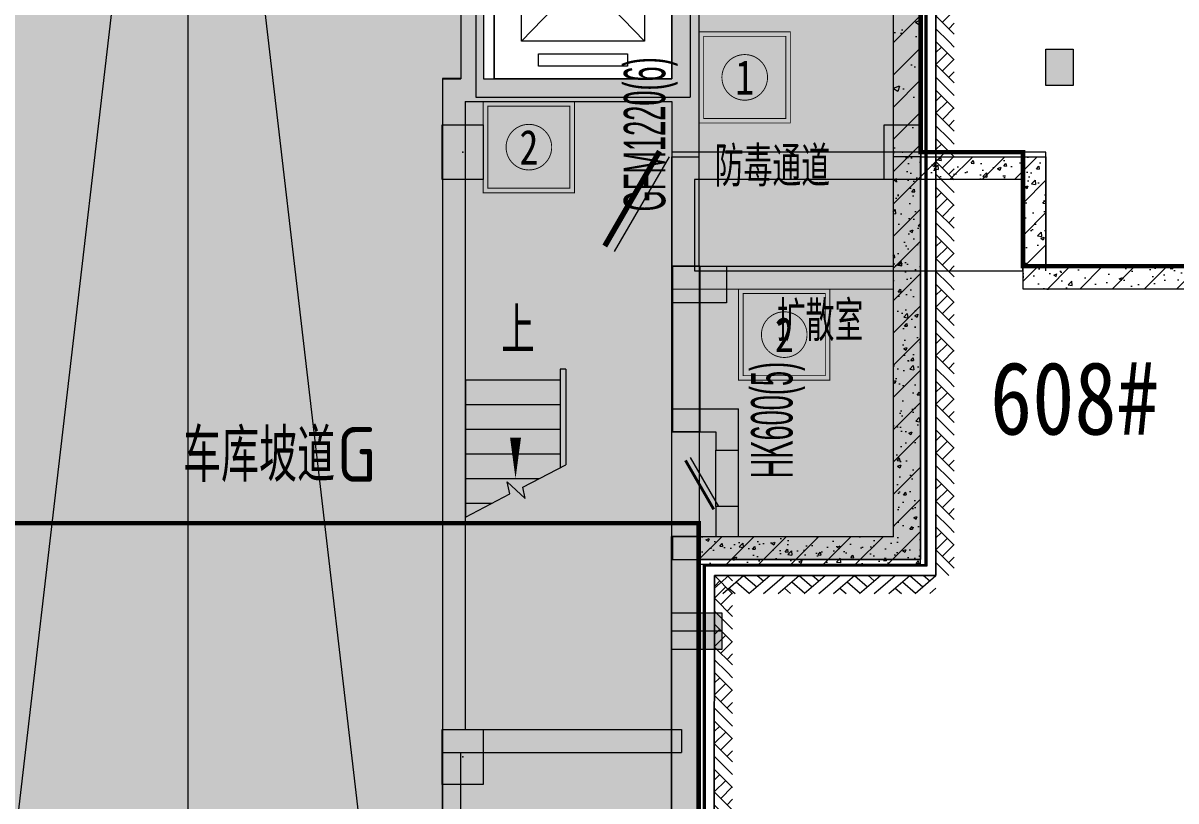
# Model space of a CAD drawing. Extents: x -264757 to 86229, y 4049843 to 4347093.
# Drawn here: x -31994 to -19357, y 4159546 to 4168074 of the extents above; entities that cross this region are included whole.
import ezdxf
from ezdxf.enums import TextEntityAlignment as Align

# ---------------------------------------------------------------- set-up
doc = ezdxf.new("R2010")
doc.units = 0
doc.header["$LTSCALE"] = 1000
doc.header["$MEASUREMENT"] = 0
doc.linetypes.add('DASH', pattern=[0.35, 0.25, -0.1])
for name, color, linetype in [('AX-01DK-PB01$0$AX-01DK-PB01$0$PUB_TEXT', 8, 'Continuous'), ('AX-01DK-PB01$0$AX-03CK-02-PB01$0$AX-03CK-02-PB01$0$PUB_HATCH', 8, 'Continuous'), ('AX-01DK-PB01$0$AX-03CK-02-PB01$0$AX-03CK-02-PB01$0$人防$0$人防$0$A-WIND-IDEN', 8, 'Continuous')]:
    doc.layers.add(name, color=color, linetype=linetype)
doc.layers.add('无关图层', color=8, linetype='Continuous', lineweight=0)
doc.layers.add('无关图层 @ 1', color=8, linetype='Continuous', lineweight=0)
doc.layers.add('车位归属楼栋范围线', color=7, linetype='Continuous', true_color=0x19e6c7)
doc.styles.add('AX-01DK-PB01$0$AX-01DK-PB01$0$_TCH_DIM', font='SIMPLEX', dxfattribs={"bigfont": 'GBCBIG'})
doc.styles.add('AX-01DK-PB01$0$AX-03CK-02-PB01$0$_TCH_DIM', font='SIMPLEX', dxfattribs={"bigfont": 'GBCBIG'})
doc.styles.add('AX-01DK-PB01$0$AX-03CK-02-PB01$0$AX-03CK-02-PB01$0$人防$0$人防$0$_TCH_DIM', font='$ GAD E', dxfattribs={"width": 0.7, "bigfont": '$ GAD C'})
doc.styles.add('AX-01DK-PB01$1$AX-001DK-01-PB01-02$0$Standard', font='gbenor.shx', dxfattribs={"bigfont": 'gbcbig.shx'})
doc.styles.add('AX-01DK-PB01$1$AX-001DK-01-PB01-02$0$黑体', font='simhei.ttf')
doc.styles.add('坑编号', font='', dxfattribs={"width": 0.8})
doc.styles.get('坑编号').set_extended_font_data('SimSun')

# ---------------------------------------------------------------- blocks, each defined once
blk = doc.blocks.new('AX-01DK-PB01-RFTC')
at = {"layer": '无关图层'}
h = blk.add_hatch(color=251, dxfattribs=at)
h.dxf.hatch_style = 1
h.paths.add_polyline_path([(19773, -61220), (19773, -62171), (18423, -62170), (18423, -70471), (12324, -70471), (12323, -62170), (7773, -62170), (7777, -120370), (8177, -120370), (8177, -120315), (14323, -119683), (14322, -126122), (25972, -126122), (25972, -124922), (26822, -124926), (26822, -122452), (33923, -122452), (33923, -124922), (34773, -124922), (34773, -126122), (41373, -126125), (41373, -124372), (41823, -124372), (41823, -122152), (41447, -122152), (41447, -120270), (48923, -120270), (48923, -123125), (49323, -123125), (49323, -124675), (51824, -124674), (51824, -124055), (54717, -124055), (54717, -125871), (56816, -125871), (56816, -116250), (55967, -116250), (55967, -111420), (63072, -111420), (63072, -103570), (62080, -103570), (62073, -94584), (64569, -94584), (64573, -65385), (66999, -65385), (67002, -52470), (67402, -52470), (67397, -31965), (65807, -31965), (65807, -26418), (68456, -26418), (68457, -17070), (67422, -17070), (67422, -13843), (60301, -13843), (60302, -3770), (55750, -3770), (55750, -12070), (49652, -12070), (49649, -9275), (45355, -9275), (45349, -3821), (40751, -3820), (40750, -12070), (34663, -12070), (34649, -3820), (25757, -3820), (25757, -12071), (19650, -12071), (19650, -3820), (10752, -3820), (10751, -12072), (4662, -12071), (4661, -3769), (4150, -3770), (100, -3769), (100, -23171), (-701, -23171), (-701, -29550), (100, -29550), (11250, -29550), (11250, -32020), (12100, -32020), (12100, -32970), (10750, -32970), (10754, -41272), (4647, -41271), (4650, -32970), (1953, -32970), (1953, -34670), (100, -34670), (100, -57801), (9743, -57801), (9743, -57272), (13567, -57272), (13567, -56751), (15417, -56751), (15416, -58750), (18923, -58750), (18923, -61220)])
h.paths.add_polyline_path([(41812, -58753), (48919, -58753), (48919, -61220), (49773, -61220), (49773, -62170), (48419, -62173), (48426, -70475), (42319, -70475), (42324, -67872), (39323, -67876), (39323, -62423), (41812, -62423)], flags=16)
h.paths.add_polyline_path([(33923, -58751), (33923, -61220), (34773, -61220), (34773, -62170), (33423, -62171), (33430, -70475), (27323, -70475), (27323, -62171), (26373, -62170), (26373, -60670), (26815, -60670), (26823, -58751), (31623, -58751), (31623, -58751)], flags=16)
h.paths.add_polyline_path([(40754, -41272), (34647, -41271), (34650, -32970), (33700, -32970), (33700, -31470), (34142, -31470), (34150, -29551), (38951, -29551), (38950, -29550), (41250, -29550), (41250, -32020), (42100, -32020), (42100, -32970), (40750, -32970)], flags=16)
h.paths.add_polyline_path([(49647, -41270), (49655, -38470), (45349, -38475), (45349, -33220), (49142, -33220), (49142, -29550), (56249, -29550), (56250, -32020), (57100, -32020), (57100, -32970), (55749, -32970), (55754, -41271)], flags=16)
h.paths.add_polyline_path([(25764, -41272), (19657, -41271), (19657, -32970), (19150, -32970), (19150, -29550), (26257, -29550), (26250, -32020), (27100, -32020), (27100, -32970), (25757, -32970)], flags=16)
h.paths.add_polyline_path([(41812, -87950), (48919, -87950), (48919, -90420), (49773, -90420), (49773, -91370), (48419, -91370), (48428, -99684), (41519, -99659), (41519, -97070), (39326, -97074), (39319, -91620), (41822, -91620)], flags=16)
h.paths.add_polyline_path([(33925, -87950), (33923, -90420), (34773, -90420), (34773, -91370), (33425, -91370), (33428, -99683), (26519, -99658), (26523, -95371), (27330, -95371), (27324, -91371), (26373, -91370), (26373, -89870), (26823, -89870), (26823, -87951), (31623, -87951), (31623, -87951)], flags=16)
h.paths.add_polyline_path([(18923, -87950), (18922, -90419), (19772, -90419), (19772, -91369), (18420, -91369), (18427, -99677), (11523, -99666), (11523, -95370), (12323, -95370), (12323, -91370), (10974, -91370), (10974, -90420), (11823, -90420), (11823, -87950)], flags=16)
h.paths.add_polyline_path([(62209, -60116), (64273, -60116), (64273, -55267), (62209, -55267)], flags=16)
h.paths.add_polyline_path([(59799, -89432), (61752, -89432), (61752, -84521), (59799, -84521)], flags=16)
blk.add_lwpolyline([(68457, -17070), (68456, -26418), (65807, -26418), (65807, -31965), (67397, -31965), (67402, -52470), (67002, -52470), (66999, -65385), (64573, -65385), (64569, -94584)], dxfattribs=at)
blk.add_lwpolyline([(62209, -60116), (64273, -60116), (64273, -55267), (62209, -55267)], close=True, dxfattribs=at)
blk = doc.blocks.new('AX-01DK-PB01-DT$0$$DORLIB2D$00000127')
at = {"layer": '无关图层'}
for points in [[(-0.533, 0.795), (-0.533, 0.69)], [(-0.033, 0.795), (-0.533, 0.795)], [(-0.033, 0.795), (-0.033, 0.69)], [(0.533, 0.795), (0.033, 0.795)], [(0.033, 0.795), (0.033, 0.69)], [(0.533, 0.795), (0.533, 0.69)], [(-0.033, 0.69), (-0.533, 0.69)], [(0.533, 0.69), (0.033, 0.69)], [(0.5, 0.5), (-0.5, 0.5)]]:
    blk.add_lwpolyline(points, dxfattribs=at)
blk = doc.blocks.new('AX-01DK-PB01-DT$0$sdfsdfgdgdgh')
at = {"layer": '无关图层'}
for p, q in [((413949, 4407651), (413274, 4407651)), ((413274, 4407651), (413274, 4405301)), ((413949, 4407451), (413949, 4407651)), ((415624, 4407651), (414949, 4407651)), ((414949, 4407651), (414949, 4407451)), ((415624, 4407651), (415624, 4405301)), ((413474, 4407451), (413949, 4407451)), ((413474, 4407451), (413474, 4405501)), ((414949, 4407451), (415424, 4407451)), ((415424, 4407451), (415424, 4405501)), ((413774, 4405914), (413774, 4407314)), ((413774, 4407314), (415124, 4407314)), ((413774, 4405914), (415124, 4407314)), ((413774, 4407314), (415124, 4405914)), ((415124, 4407314), (415124, 4405914)), ((415124, 4405914), (413774, 4405914)), ((413962, 4405639), (413962, 4405776)), ((413962, 4405776), (414937, 4405776)), ((414937, 4405776), (414937, 4405639)), ((414937, 4405639), (413962, 4405639)), ((413474, 4405501), (415424, 4405501)), ((413274, 4405301), (415624, 4405301))]:
    blk.add_line(p, q, dxfattribs=at)
blk.add_lwpolyline([(413474, 4405501), (413474, 4407451), (415424, 4407451), (415424, 4405501)], close=True, dxfattribs=at)
at = {"layer": '无关图层', "xscale": 1000, "yscale": -200, "zscale": 200}
blk.add_blockref('AX-01DK-PB01-DT$0$$DORLIB2D$00000127', (414449, 4407551), dxfattribs=at)
blk = doc.blocks.new('AX-01DK-PB01$1$$LinePat$素土夯实')
at = {"layer": '无关图层'}
for p, q in [((0, -210), (210, 0)), ((120, -300), (420, 0)), ((420, 0), (608, -188)), ((495, -300), (795, 0)), ((615, 0), (705, -90)), ((315, -105), (502, -293)), ((210, -210), (300, -300)), ((705, -300), (795, -210))]:
    blk.add_line(p, q, dxfattribs=at)
blk = doc.blocks.new('*U105')
at = {"layer": '无关图层', "const_width": 10}
for points in [[(1000, 0), (0, 0), (0, 1000), (1000, 1000)], [(950, 50), (50, 50), (50, 950), (950, 950)]]:
    blk.add_lwpolyline(points, close=True, dxfattribs=at)
blk.add_lwpolyline([(500, 750, 0.098491), (404, 731, 0.098491), (323, 677, 0.098491), (269, 596, 0.098491), (250, 500, 0.098491), (269, 404, 0.098491), (323, 323, 0.098491), (404, 269, 0.098491), (500, 250, 0.098491), (596, 269, 0.098491), (677, 323, 0.098491), (731, 404, 0.098491), (750, 500, 0.098491), (731, 596, 0.098491), (677, 677, 0.098491), (596, 731, 0.098491)], format="xyb", close=True, dxfattribs=at)
at = {"layer": '无关图层', "style": '坑编号', "width": 0.8}
blk.add_attdef('X', text='', height=380, dxfattribs=at).set_placement((500, 500), align=Align.MIDDLE_CENTER)
blk = doc.blocks.new('*U171')
at = {"layer": '无关图层'}
ref = blk.add_blockref('*U105', (-23584, 4166978), dxfattribs=dict(at, xscale=-1))
ref.add_attrib('X', '1', dxfattribs={"layer": '无关图层 @ 1', "height": 380, "style": '坑编号', "width": 0.8}).set_placement((-24084, 4167478), align=Align.MIDDLE_CENTER)
blk = doc.blocks.new('*U111')
at = {"layer": '无关图层', "const_width": 10}
for points in [[(1000, 0), (0, 0), (0, 1000), (1000, 1000)], [(950, 50), (50, 50), (50, 950), (950, 950)]]:
    blk.add_lwpolyline(points, close=True, dxfattribs=at)
blk.add_lwpolyline([(500, 750, 0.098491), (404, 731, 0.098491), (323, 677, 0.098491), (269, 596, 0.098491), (250, 500, 0.098491), (269, 404, 0.098491), (323, 323, 0.098491), (404, 269, 0.098491), (500, 250, 0.098491), (596, 269, 0.098491), (677, 323, 0.098491), (731, 404, 0.098491), (750, 500, 0.098491), (731, 596, 0.098491), (677, 677, 0.098491), (596, 731, 0.098491)], format="xyb", close=True, dxfattribs=at)
at = {"layer": '无关图层', "style": '坑编号', "width": 0.8}
blk.add_attdef('X', text='', height=380, dxfattribs=at).set_placement((500, 500), align=Align.MIDDLE_CENTER)
blk = doc.blocks.new('*U179')
at = {"layer": '无关图层'}
ref = blk.add_blockref('*U111', (-26950, 4166213), dxfattribs=at)
ref.add_attrib('X', '2', dxfattribs={"layer": '无关图层 @ 1', "height": 380, "style": '坑编号', "width": 0.8}).set_placement((-26450, 4166713), align=Align.MIDDLE_CENTER)
blk = doc.blocks.new('*U129')
at = {"layer": '无关图层', "const_width": 10}
for points in [[(1000, 0), (0, 0), (0, 1000), (1000, 1000)], [(950, 50), (50, 50), (50, 950), (950, 950)]]:
    blk.add_lwpolyline(points, close=True, dxfattribs=at)
blk.add_lwpolyline([(500, 750, 0.098491), (404, 731, 0.098491), (323, 677, 0.098491), (269, 596, 0.098491), (250, 500, 0.098491), (269, 404, 0.098491), (323, 323, 0.098491), (404, 269, 0.098491), (500, 250, 0.098491), (596, 269, 0.098491), (677, 323, 0.098491), (731, 404, 0.098491), (750, 500, 0.098491), (731, 596, 0.098491), (677, 677, 0.098491), (596, 731, 0.098491)], format="xyb", close=True, dxfattribs=at)
at = {"layer": '无关图层', "style": '坑编号', "width": 0.8}
blk.add_attdef('X', text='', height=380, dxfattribs=at).set_placement((500, 500), align=Align.MIDDLE_CENTER)
blk = doc.blocks.new('*U193')
at = {"layer": '无关图层'}
ref = blk.add_blockref('*U129', (-24151, 4164158), dxfattribs=at)
ref.add_attrib('X', '2', dxfattribs={"layer": '无关图层 @ 1', "height": 380, "style": '坑编号', "width": 0.8}).set_placement((-23651, 4164658), align=Align.MIDDLE_CENTER)
blk = doc.blocks.new('SX-CK-PB001-WNC$1$20211103.13313578')
at = {"layer": '无关图层'}
h = blk.add_hatch(color=256, dxfattribs=at)
h.dxf.hatch_style = 1
h.paths.add_polyline_path([(0, 600), (450, 600), (450, 0), (0, 0)])
blk.add_lwpolyline([(0, 600), (450, 600), (450, 0), (0, 0)], close=True, dxfattribs=at)
blk.add_point((225, 300), dxfattribs=at)
blk = doc.blocks.new('SX-CK-PB001-WNC$1$20211103.13313888')
at = {"layer": '无关图层'}
h = blk.add_hatch(color=256, dxfattribs=at)
h.dxf.hatch_style = 1
h.paths.add_polyline_path([(0, 600), (400, 600), (400, 0), (0, 0)])
blk.add_lwpolyline([(0, 600), (400, 600), (400, 0), (0, 0)], close=True, dxfattribs=at)
blk.add_point((200, 300), dxfattribs=at)
blk = doc.blocks.new('AX-01DK-PB01$0$AX-03CK-02-PB01$0$AX-03CK-02-PB01$0$人防$0$人防$0$$DorLib2D$00000191')
at = {"layer": '无关图层'}
blk.add_line((-0.5, 0.15), (0.366, 0.65), dxfattribs=at)
at = {"layer": '无关图层', "const_width": 0.05}
blk.add_lwpolyline([(-0.55, 0.237), (0.316, 0.737)], dxfattribs=at)

msp = doc.modelspace()

# ---------------------------------------------------------------- hatches: boundary and pattern name
at = {"layer": 'AX-01DK-PB01$0$AX-03CK-02-PB01$0$AX-03CK-02-PB01$0$PUB_HATCH'}
for points in [[(-27030.7, 4172437.6), (-27197.4, 4172437.6), (-27197.4, 4167463), (-27072.4, 4167379.7), (-26947.4, 4167463), (-26947.4, 4172312.6)], [(-24783.6, 4167337.8), (-24583.6, 4167337.8), (-24583.6, 4168808.3), (-24683.6, 4168933.3), (-24883.6, 4168933.3), (-24883.6, 4167462.8)], [(-22357.4, 4168933), (-22457.4, 4168808), (-22457.4, 4165408), (-22357.4, 4165283), (-22157.4, 4165283), (-22157.4, 4168933)], [(-27147.4, 4167213), (-27397.4, 4167463.1), (-27397.4, 4160078.6), (-27147.4, 4160328.6)], [(-27397.4, 4167463.1), (-27147.4, 4167213), (-27072.4, 4167213), (-27072.4, 4167379.7), (-27197.4, 4167463)], [(-27072.4, 4167379.7), (-27072.4, 4167213), (-24883.6, 4167212.8), (-24783.6, 4167337.8), (-24883.6, 4167462.8), (-26947.4, 4167463)], [(-24883.6, 4167212.8), (-24883.6, 4166608.3), (-24583.6, 4166608.3), (-24583.6, 4167337.8), (-24783.6, 4167337.8)], [(-24583.6, 4165408.3), (-24883.6, 4165408.3), (-24883.5, 4165158.3)], [(-24883.5, 4165158.3), (-22457.4, 4165158), (-22357.4, 4165283), (-22457.4, 4165408), (-24583.6, 4165408.3)], [(-22357.4, 4165283), (-22457.4, 4165158), (-22457.4, 4162443.1), (-22157.4, 4162193.1), (-22157.4, 4165283)], [(-24876.3, 4163593.3), (-24401.4, 4163593.3), (-24151.4, 4163843.3), (-24876.3, 4163843.3)], [(-24401.4, 4163593.3), (-24401.4, 4163393.3), (-24151.4, 4163393.3), (-24151.4, 4163843.3)], [(-24151.3, 4162443.3), (-24151.3, 4162773.3), (-24401.3, 4162773.3), (-24401.3, 4162443.3), (-24276.4, 4162360)], [(-24876.4, 4162193.4), (-24276.4, 4162193.3), (-24276.4, 4162360), (-24401.3, 4162443.3), (-24876.3, 4162443.4)], [(-24276.4, 4162360), (-24276.4, 4162193.3), (-22157.4, 4162193.1), (-22457.4, 4162443.1), (-24151.3, 4162443.3)], [(-27147.4, 4160328.6), (-27397.4, 4160078.6), (-24776.4, 4160078.4), (-24776.4, 4160328.4)]]:
    msp.add_hatch(color=256, dxfattribs=at).paths.add_polyline_path(points)
at = {"layer": '无关图层'}
h = msp.add_hatch(dxfattribs=at)
h.set_pattern_fill('钢筋混凝土', color=256, scale=100)
h.set_pattern_definition([(45, (-4e-05, 0.0001), (-176.776695, 176.776695), []), (50, (-4e-05, 0.0001), (717.26018, -62.752135), [75, -825]), (355, (-4e-05, 0.0001), (-138.75133, 752.19213), [60, -660]), (100.4514, (59.8, -5.2), (578.50938, 689.43954), [63.74019, -701.14211]), (46.1842, (-4e-05, 200), (1067.24105, -165.51901), [112.5, -1237.5]), (96.6356, (88.9, 186.2), (934.6627, 974.11787), [95.6103, -1051.713]), (351.1842, (-4e-05, 200), (934.66195, 974.1186), [90, -990]), (21, (100, 150), (596.90705, -402.61889), [75, -825]), (326, (100, 150), (243.31533, 725.15005), [60, -660]), (71.4514, (149.74, 116.45), (840.22263, 322.5305), [63.74019, -701.14211]), (37.5, (-4e-05, 0.0001), (12.159855, 332.893854), [0, -652, 0, -670, 0, -662.5]), (7.5, (-4e-05, 0.0001), (263.069537, 394.411712), [0, -382, 0, -637, 0, -252.5]), (327.5, (-223, 0.0001), (533.822436, -22.554872), [0, -250, 0, -780, 0, -1035]), (317.5, (-323, 0.0001), (583.18617, 100.10498), [0, -325, 0, -518, 0, -735])])
h.paths.add_polyline_path([(-22054.6, 4182113.1), (-21754.6, 4182113.1), (-21754.6, 4174958), (-22154.6, 4174958), (-22154.6, 4166608), (-22454.6, 4166608), (-22454.6, 4175258), (-22054.6, 4175258)])
for points in [[(-20783.1, 4167788), (-20483.1, 4167788), (-20483.1, 4167388), (-20783.1, 4167388)], [(-24283.3, 4165008), (-24883.3, 4165008), (-24883.3, 4165408), (-24283.3, 4165408)], [(-24876.7, 4165408.3), (-24877.2, 4163593.4), (-24577.2, 4163593.3), (-24576.7, 4165408.2)], [(-24889.6, 4162443.4), (-24889.6, 4139854.3), (-24589.6, 4139854.3), (-24589.6, 4162443.4)], [(-24333.6, 4161208), (-24883.5, 4161208), (-24883.5, 4161608), (-24333.6, 4161608)]]:
    msp.add_hatch(color=256, dxfattribs=at).paths.add_polyline_path(points)
h = msp.add_hatch(dxfattribs=at)
h.set_pattern_fill('ARMORED', color=256, scale=100)
h.set_pattern_definition([(50, (-4e-05, 0.0001), (358.630091, -31.376067), [37.5, -412.5]), (355, (-4e-05, 0.0001), (-69.375667, 376.096067), [30, -330]), (100.4514, (29.9, -2.6), (289.25469, 344.71977), [31.870095, -350.571056]), (46.1842, (-4e-05, 100), (533.620524, -82.759507), [56.25, -618.75]), (96.6356, (44.47, 93.1), (467.33135, 487.058935), [47.805144, -525.8565]), (351.1842, (-4e-05, 100), (467.33097, 487.0593), [45, -495]), (21, (50, 75), (298.453526, -201.309445), [37.5, -412.5]), (326, (50, 75), (121.657666, 362.575023), [30, -330]), (71.4514, (74.87, 58.22), (420.111314, 161.265248), [31.870095, -350.571056]), (37.5, (-4e-05, 0.0001), (6.0799277, 166.446927), [0, -326, 0, -335, 0, -331.25]), (7.5, (-4e-05, 0.0001), (131.534769, 197.205856), [0, -191, 0, -318.5, 0, -126.25]), (327.5, (-111.5, 0.0001), (266.911218, -11.277436), [0, -125, 0, -390, 0, -517.5]), (317.5, (-161.5, 0.0001), (291.593085, 50.052491), [0, -162.5, 0, -259, 0, -367.5]), (45, (-4e-05, 0.0001), (-176.776695, 176.776695), [])])
h.paths.add_polyline_path([(-24583.3, 4162143.2), (-22158.3, 4162143.1), (-22158.3, 4166608), (-22458.3, 4166608), (-22458.3, 4162443.1), (-24583.3, 4162443.1)])
h = msp.add_hatch(dxfattribs=at)
h.set_pattern_fill('ARMORED', color=256, scale=50, style=0)
h.set_pattern_definition([(50, (-4e-05, 0.0001), (358.630091, -31.376067), [37.5, -412.5]), (355, (-4e-05, 0.0001), (-69.375667, 376.096067), [30, -330]), (100.4514, (29.9, -2.6), (289.25469, 344.71977), [31.870095, -350.571056]), (46.1842, (-4e-05, 100), (533.620524, -82.759507), [56.25, -618.75]), (96.6356, (44.47, 93.1), (467.33135, 487.058935), [47.805144, -525.8565]), (351.1842, (-4e-05, 100), (467.33097, 487.0593), [45, -495]), (21, (50, 75), (298.453526, -201.309445), [37.5, -412.5]), (326, (50, 75), (121.657666, 362.575023), [30, -330]), (71.4514, (74.87, 58.22), (420.111314, 161.265248), [31.870095, -350.571056]), (37.5, (-4e-05, 0.0001), (6.0799277, 166.446927), [0, -326, 0, -335, 0, -331.25]), (7.5, (-4e-05, 0.0001), (131.534769, 197.205856), [0, -191, 0, -318.5, 0, -126.25]), (327.5, (-111.5, 0.0001), (266.911218, -11.277436), [0, -125, 0, -390, 0, -517.5]), (317.5, (-161.5, 0.0001), (291.593085, 50.052491), [0, -162.5, 0, -259, 0, -367.5]), (45, (-4e-05, 0.0001), (-176.776695, 176.776695), [])])
h.paths.add_polyline_path([(-22158.3, 4166608), (-20783.1, 4166608), (-20783.1, 4165408), (-21033.1, 4165408), (-21033.1, 4166358), (-22158.3, 4166358)])
h = msp.add_hatch(dxfattribs=at)
h.set_pattern_fill('ARMORED', color=256, scale=100)
h.set_pattern_definition([(50, (-1094319.67, 3769420.53), (358.63009, -31.37607), [37.5, -412.5]), (355, (-1094319.67, 3769420.53), (-69.37567, 376.09607), [30, -330]), (100.4514, (-1094289.8, 3769417.9), (289.25469, 344.71977), [31.8701, -350.57106]), (46.1842, (-1094319.67, 3769520.53), (533.62052, -82.7595), [56.25, -618.75]), (96.6356, (-1094275.2, 3769513.63), (467.33135, 487.05894), [47.80514, -525.8565]), (351.1842, (-1094319.67, 3769520.5), (467.33097, 487.0593), [45, -495]), (21, (-1094269.67, 3769495.53), (298.453526, -201.309445), [37.5, -412.5]), (326, (-1094269.67, 3769495.53), (121.65767, 362.57502), [30, -330]), (71.4514, (-1094244.8, 3769478.75), (420.11131, 161.26525), [31.8701, -350.57106]), (37.5, (-1094319.67, 3769420.53), (6.079928, 166.446927), [0, -326, 0, -335, 0, -331.25]), (7.5, (-1094319.67, 3769420.53), (131.53477, 197.205856), [0, -191, 0, -318.5, 0, -126.25]), (327.5, (-1094431.17, 3769420.53), (266.911218, -11.277436), [0, -125, 0, -390, 0, -517.5]), (317.5, (-1094481.17, 3769420.53), (291.593085, 50.05249), [0, -162.5, 0, -259, 0, -367.5]), (45, (-1094319.67, 3769420.53), (-176.776695, 176.776695), [])])
h.paths.add_polyline_path([(-24883.6, 4165408), (-24583.6, 4165408), (-24583.3, 4152908), (-24883.3, 4152908)])
h = msp.add_hatch(color=256, dxfattribs=at)
h.dxf.hatch_style = 1
h.paths.add_polyline_path([(-24283.3, 4165008), (-24883.3, 4165008), (-24883.3, 4165408), (-24283.3, 4165408)])
h = msp.add_hatch(dxfattribs=at)
h.set_pattern_fill('ARMORED', color=256, scale=50, style=0)
h.set_pattern_definition([(50, (-24883.4, 4152908.02), (358.63, -31.376), [37.5, -412.5]), (355, (-24883.4, 4152908.02), (-69.376, 376.096), [30, -330]), (100.4514, (-24853.53, 4152905.4), (289.255, 344.72), [31.87, -350.571]), (46.1842, (-24883.4, 4153008.02), (533.62, -82.76), [56.25, -618.75]), (96.6356, (-24838.94, 4153001.13), (467.331, 487.059), [47.805, -525.856]), (351.184, (-24883.4, 4153008), (467.33, 487.06), [45, -495]), (21, (-24833.4, 4152983.02), (298.4535, -201.3094), [37.5, -412.5]), (326, (-24833.4, 4152983.02), (121.658, 362.575), [30, -330]), (71.4514, (-24808.54, 4152966.25), (420.111, 161.265), [31.87, -350.571]), (37.5, (-24883.41, 4152908.02), (6.0799, 166.4469), [0, -326, 0, -335, 0, -331.25]), (7.5, (-24883.41, 4152908.02), (131.5348, 197.2059), [0, -191, 0, -318.5, 0, -126.25]), (327.5, (-24994.91, 4152908.02), (266.9112, -11.2774), [0, -125, 0, -390, 0, -517.5]), (317.5, (-25044.91, 4152908.02), (291.593, 50.0525), [0, -162.5, 0, -259, 0, -367.5]), (45, (-24883.41, 4152908.02), (-176.7767, 176.7767), [])])
h.paths.add_polyline_path([(-21033.1, 4165408), (-18533.5, 4165408), (-18533.5, 4165158), (-21033.1, 4165158)])
h = msp.add_hatch(color=256, dxfattribs=at)
h.dxf.hatch_style = 1
h.paths.add_polyline_path([(-24333.5, 4161608), (-24333.5, 4161408), (-24633.3, 4161408), (-24633, 4161408), (-24883, 4161408), (-24883.3, 4161608)])

# ---------------------------------------------------------------- linework, layer by layer
for p, q in [((-32932.9, 4151808), (-30182.9, 4175406.7)), ((-30182.9, 4151808), (-30182.9, 4175406.7, 0)), ((-30182.9, 4175406.7), (-27432.9, 4151808)), ((-22107.7, 4162138.7), (-22107.8, 4174908)), ((-22097.8, 4174898), (-22097.7, 4162128.7)), ((-22087.8, 4174888), (-22087.7, 4162118.7)), ((-21987.7, 4162018.7), (-21987.8, 4174788)), ((-21987.8, 4174788), (-21987.7, 4162018.7)), ((-27197.6, 4174658.2), (-27197.6, 4167464)), ((-27197.4, 4172437.6), (-27197.4, 4167463)), ((-26947.4, 4172312.6), (-26947.4, 4167463)), ((-24883.6, 4167462.8), (-24883.6, 4168933.3)), ((-22157.4, 4168933), (-22157.4, 4165283)), ((-24583.6, 4167337.8), (-24583.6, 4168808.3)), ((-22457.4, 4168808), (-22457.4, 4165408)), ((-27397.2, 4167464), (-27397.6, 4151808)), ((-27397.4, 4167463.1), (-27397.4, 4160078.6)), ((-27397.4, 4167463.1), (-27197.4, 4167463)), ((-27197.6, 4167464), (-27397.2, 4167464)), ((-26947.4, 4167463), (-24883.6, 4167462.8)), ((-24583.6, 4166608.3), (-24583.6, 4167337.8)), ((-27147.4, 4167213), (-27147.4, 4160328.6)), ((-27147.4, 4167213), (-27072.4, 4167213)), ((-27072.4, 4167213), (-24883.6, 4167212.8)), ((-24883.6, 4167212.8), (-24883.6, 4166608.3)), ((-24883.6, 4165408.3), (-24883.6, 4166608.3)), ((-24883.6, 4166608.3), (-24583.6, 4166608.3)), ((-24583.6, 4165408.3), (-24583.6, 4166608.3)), ((-24583.6, 4165408.3), (-24883.6, 4165408.3)), ((-24883.6, 4165408.3), (-24883.5, 4165158.3)), ((-24876.7, 4165408.3), (-24877.2, 4163593.4)), ((-24576.7, 4165408.2), (-24876.7, 4165408.3)), ((-24583.6, 4165408.3), (-22457.4, 4165408)), ((-24576.7, 4165408.2), (-24577.2, 4163593.3)), ((-22157.4, 4165283), (-22157.4, 4162193.1)), ((-24883.5, 4165158.3), (-22457.4, 4165158)), ((-22457.4, 4165158), (-22457.4, 4162443.1)), ((-26106.3, 4164278.4), (-26106.3, 4163198)), ((-26046.3, 4164278.4), (-26106.3, 4164278.4)), ((-26046.3, 4164278.4), (-26046.3, 4163229.1)), ((-27146.3, 4164158.4), (-27146.3, 4162657.6)), ((-26106.3, 4164158.4), (-27146.3, 4164158.4)), ((-26046.3, 4164158.4), (-26046.3, 4163229.1)), ((-26106.3, 4163888.4), (-27146.3, 4163888.4)), ((-24876.3, 4163843.3), (-24151.4, 4163843.3)), ((-24876.3, 4163843.3), (-24876.3, 4163593.3)), ((-24151.4, 4163393.3), (-24151.4, 4163843.3)), ((-26106.3, 4163618.4), (-27146.3, 4163618.4)), ((-24577.2, 4163593.3), (-24877.2, 4163593.4)), ((-24876.3, 4163593.3), (-24401.4, 4163593.3)), ((-24401.4, 4163593.3), (-24401.4, 4163393.3)), ((-24401.3, 4162773.3), (-24401.4, 4163393.3)), ((-24401.4, 4163393.3), (-24151.4, 4163393.3)), ((-24151.3, 4162773.3), (-24151.4, 4163393.3)), ((-26106.3, 4163348.4), (-27146.3, 4163348.4)), ((-26516.6, 4162984.8), (-26046.3, 4163229.1)), ((-26336.5, 4163078.4), (-27146.3, 4163078.4)), ((-26658.4, 4162911.1), (-26687.5, 4163043)), ((-26687.5, 4163043), (-26489.3, 4162861.1)), ((-27146.3, 4162657.6), (-26658.4, 4162911.1)), ((-26489.3, 4162861.1), (-26516.6, 4162984.8)), ((-26856.2, 4162808.4), (-27146.3, 4162808.4)), ((-24151.3, 4162773.3), (-24401.3, 4162773.3)), ((-24401.3, 4162773.3), (-24401.3, 4162443.3)), ((-24151.3, 4162443.3), (-24151.3, 4162773.3)), ((-24889.6, 4162443.4), (-24889.6, 4139854.3)), ((-24589.6, 4162443.4), (-24889.6, 4162443.4)), ((-24876.3, 4162443.4), (-24876.4, 4162193.4)), ((-24876.3, 4162443.4), (-24401.3, 4162443.3)), ((-24589.6, 4162443.4), (-24589.6, 4139854.3)), ((-24151.3, 4162443.3), (-22457.4, 4162443.1)), ((-24876.4, 4162193.4), (-24276.4, 4162193.3)), ((-24540.8, 4132943.1), (-24537.1, 4162138.7)), ((-24537.1, 4162138.7), (-22107.7, 4162138.7)), ((-24527.1, 4162128.7), (-24530.8, 4132933.1)), ((-22097.7, 4162128.7), (-24527.1, 4162128.7)), ((-24517.1, 4162118.7), (-24520.8, 4132923.1)), ((-22087.7, 4162118.7), (-24517.1, 4162118.7)), ((-24276.4, 4162193.3), (-22157.4, 4162193.1)), ((-24420.8, 4132823.1), (-24417.2, 4162018.7)), ((-24417.2, 4162018.7), (-24420.8, 4132823.1)), ((-24417.2, 4162018.7), (-21987.7, 4162018.7)), ((-21987.7, 4162018.7), (-24417.2, 4162018.7)), ((-27147.4, 4160328.6), (-24776.4, 4160328.4)), ((-24776.4, 4160328.4), (-24776.4, 4160078.4)), ((-27397.4, 4160078.6), (-24776.4, 4160078.4)), ((-27397.4, 4151908), (-27397, 4160078.6)), ((-27397, 4160078.6), (-27197, 4160078.6)), ((-27197.4, 4152108), (-27197, 4160078.6))]:
    msp.add_line(p, q, dxfattribs=at)
for points in [[(-22054.6, 4182113.1), (-21754.6, 4182113.1), (-21754.6, 4174958), (-22154.6, 4174958), (-22154.6, 4166608), (-22454.6, 4166608), (-22454.6, 4175258), (-22054.6, 4175258)], [(-20783.1, 4167788), (-20483.1, 4167788), (-20483.1, 4167388), (-20783.1, 4167388)], [(-22158.3, 4166608), (-20783.1, 4166608), (-20783.1, 4165408), (-21033.1, 4165408), (-21033.1, 4166358), (-22158.3, 4166358)], [(-21034.3, 4165358), (-21034.3, 4166358), (-24633.9, 4166358), (-24633.9, 4165358)], [(-24883.6, 4165408), (-24583.6, 4165408), (-24583.3, 4152908), (-24883.3, 4152908)], [(-24283.3, 4165008), (-24883.3, 4165008), (-24883.3, 4165408), (-24283.3, 4165408)], [(-24283.3, 4165008), (-24883.3, 4165008), (-24883.3, 4165408), (-24283.3, 4165408)], [(-21033.1, 4165408), (-18533.5, 4165408), (-18533.5, 4165158), (-21033.1, 4165158)], [(-24333.6, 4161208), (-24883.5, 4161208), (-24883.5, 4161608), (-24333.6, 4161608)]]:
    msp.add_lwpolyline(points, close=True, dxfattribs=at)
for points in [[(-20783.8, 4165358), (-20784.3, 4166658), (-24883.9, 4166658), (-24883.9, 4165358)], [(-24583.3, 4162143.2), (-22158.3, 4162143.1), (-22158.3, 4166608), (-22458.3, 4166608), (-22458.3, 4162443.1), (-24583.3, 4162443.1), (-24583.3, 4162358.2)]]:
    msp.add_lwpolyline(points, dxfattribs=at)
msp.add_lwpolyline([(-26596.3, 4164293.4, 0, 0, 0), (-26596.3, 4163078.4, 0, 120, 0), (-26596.3, 4163528.4, 0, 0, 0)], format="xyseb", dxfattribs=at)
at = {"layer": '无关图层', "ltscale": 0.5}
msp.add_lwpolyline([(-24333.5, 4161608), (-24333.5, 4161408), (-24633.3, 4161408), (-24633, 4161408), (-24883, 4161408), (-24883.3, 4161608)], close=True, dxfattribs=at)
at = {"layer": '车位归属楼栋范围线', "linetype": 'DASH', "ltscale": 5}
msp.add_lwpolyline([(-5783.1, 4166608, 50, 50, 0), (-13783.1, 4166608, 50, 50, 0), (-13783.1, 4165408, 50, 50, 0), (-15783.3, 4165408, 50, 50, 0), (-15783.3, 4167788, 50, 50, 0), (-18783.5, 4167788, 50, 50, 0), (-18783.3, 4165408, 50, 50, 0), (-21033.1, 4165408, 50, 50, 0), (-21033.1, 4166658, 50, 50, 0), (-22154.6, 4166658, 50, 50, 0), (-22154.6, 4174958, 50, 50, 0), (-21754.6, 4174958, 50, 50, 0), (-21756.6, 4181009.6, 50, 50, 0), (-28841, 4181007.8, 50, 50, 0), (-28841.2, 4186832.9, 50, 50, 0), (-44194.6, 4186833, 50, 50, 0)], format="xyseb", dxfattribs=at)
at = {"layer": '车位归属楼栋范围线', "linetype": 'DASH', "ltscale": 5, "const_width": 50}
msp.add_lwpolyline([(-24589.9, 4147414.7), (-24589.9, 4162591.4), (-39803, 4162591.4), (-39803, 4157570.6), (-50949.7, 4157570.6), (-50949.7, 4151410.9), (-58330.8, 4151410.9), (-58330.8, 4139628.4)], dxfattribs=at)

# ---------------------------------------------------------------- block references
at = {"layer": '无关图层'}
for name, p in [('AX-01DK-PB01-RFTC', (-89156.8, 4227579.4)), ('SX-CK-PB001-WNC$1$20211103.13313578', (-27399.6, 4166358)), ('SX-CK-PB001-WNC$1$20211103.13313888', (-22554.6, 4166358)), ('SX-CK-PB001-WNC$1$20211103.13313578', (-27399.6, 4159728))]:
    msp.add_blockref(name, p, dxfattribs=at)
at = {"layer": '无关图层', "rotation": 6.645948168518879e-05}
msp.add_blockref('AX-01DK-PB01-DT$0$sdfsdfgdgdgh', (-440300.7, -238039.7), dxfattribs=at)
at = {"layer": '无关图层', "yscale": 0.6666666666666666, "zscale": 0.6666666666666666}
for p, xscale, rotation in [((-21987.7, 4167871.3), 0.669254229315777, 90.00006438924768), ((-21987.7, 4167339.2), 0.669254229315777, 90.00006438924768), ((-21987.7, 4166807.2), 0.669254229315777, 90.00006438924768), ((-21987.7, 4166275.1), 0.669254229315777, 90.00006438924768), ((-21987.7, 4165743.1), 0.669254229315777, 90.00006438924768), ((-21987.7, 4165211), 0.669254229315777, 90.00006438924768), ((-21987.7, 4164678.9), 0.669254229315777, 90.00006438924768), ((-21987.7, 4164146.9), 0.669254229315777, 90.00006438924768), ((-21987.7, 4163614.8), 0.669254229315777, 90.00006438924768), ((-21987.7, 4163082.8), 0.669254229315777, 90.00006438924768), ((-21987.7, 4162550.7), 0.669254229315777, 90.00006438924768), ((-21987.7, 4162018.7), 0.669254229315777, 90.00006438924768), ((-24417.2, 4161487.8), 0.6677088998587033, 89.99289824979311), ((-24417.2, 4162018.7), 0.7639683214180796, 7.541273553406379e-07), ((-23809.8, 4162018.7), 0.7639683214180796, 7.541273553406379e-07), ((-23202.4, 4162018.7), 0.7639683214180796, 7.541273553406379e-07), ((-22595.1, 4162018.7), 0.7639683214180796, 7.541273553406379e-07), ((-24417.3, 4160957), 0.6677088998587033, 89.99289824979311), ((-24417.4, 4160426.2), 0.6677088998587033, 89.99289824979311), ((-24417.4, 4159895.3), 0.6677088998587033, 89.99289824979311), ((-24417.5, 4159364.5), 0.6677088998587033, 89.99289824979311)]:
    msp.add_blockref('AX-01DK-PB01$1$$LinePat$素土夯实', p, dxfattribs=dict(at, xscale=xscale, rotation=rotation))
at = {"layer": '无关图层'}
ref = msp.add_blockref('AX-01DK-PB01$0$AX-03CK-02-PB01$0$AX-03CK-02-PB01$0$人防$0$人防$0$$DorLib2D$00000191', (-24733.6, 4166008.3), dxfattribs=dict(at, xscale=-1200, yscale=1200, zscale=300, rotation=90.00148434096998))
ref.add_attrib('A', 'GFM1220(6)', (-24954.6, 4166008.3), dxfattribs={"layer": 'AX-01DK-PB01$0$AX-03CK-02-PB01$0$AX-03CK-02-PB01$0$人防$0$人防$0$A-WIND-IDEN', "height": 455, "rotation": 90.00148, "style": 'AX-01DK-PB01$0$AX-03CK-02-PB01$0$AX-03CK-02-PB01$0$人防$0$人防$0$_TCH_DIM', "width": 0.49})
ref = msp.add_blockref('AX-01DK-PB01$0$AX-03CK-02-PB01$0$AX-03CK-02-PB01$0$人防$0$人防$0$$DorLib2D$00000191', (-24276.4, 4163083.3), dxfattribs=dict(at, xscale=620, yscale=620, zscale=250, rotation=90.00060868441932))
ref.add_attrib('A', 'HK600(5)', (-23560, 4163083.3), dxfattribs={"layer": 'AX-01DK-PB01$0$AX-03CK-02-PB01$0$AX-03CK-02-PB01$0$人防$0$人防$0$A-WIND-IDEN', "height": 455, "rotation": 90.00061, "style": 'AX-01DK-PB01$0$AX-03CK-02-PB01$0$AX-03CK-02-PB01$0$人防$0$人防$0$_TCH_DIM', "width": 0.49})
at = {"layer": '车位归属楼栋范围线'}
for name in ['*U171', '*U179', '*U193']:
    msp.add_blockref(name, (0, 0), dxfattribs=at)

# ---------------------------------------------------------------- texts
at = {"layer": 'AX-01DK-PB01$0$AX-01DK-PB01$0$PUB_TEXT', "color": 7, "style": 'AX-01DK-PB01$0$AX-01DK-PB01$0$_TCH_DIM'}
msp.add_text('上', height=506.4, dxfattribs=at).set_placement((-26752.7, 4164450.9))
at = {"layer": '无关图层'}
for s, height, style, p in [('防毒通道', 438.87, 'AX-01DK-PB01$0$AX-03CK-02-PB01$0$_TCH_DIM', (-24412.8, 4166281.8)), ('扩散室', 438.87, 'AX-01DK-PB01$0$AX-03CK-02-PB01$0$_TCH_DIM', (-23732.2, 4164586.7)), ('车库坡道', 578.72, 'AX-01DK-PB01$1$AX-001DK-01-PB01-02$0$Standard', (-30240.9, 4163044.1)), ('G', 600, 'AX-01DK-PB01$1$AX-001DK-01-PB01-02$0$Standard', (-28555.8, 4163044.1))]:
    msp.add_text(s, height=height, dxfattribs=dict(at, style=style)).set_placement(p)
at = {"layer": '无关图层', "style": 'AX-01DK-PB01$1$AX-001DK-01-PB01-02$0$黑体', "width": 0.85}
msp.add_text('608#', height=800, dxfattribs=at).set_placement((-21395.6, 4163562.5))

doc.saveas('drawing.dxf')
